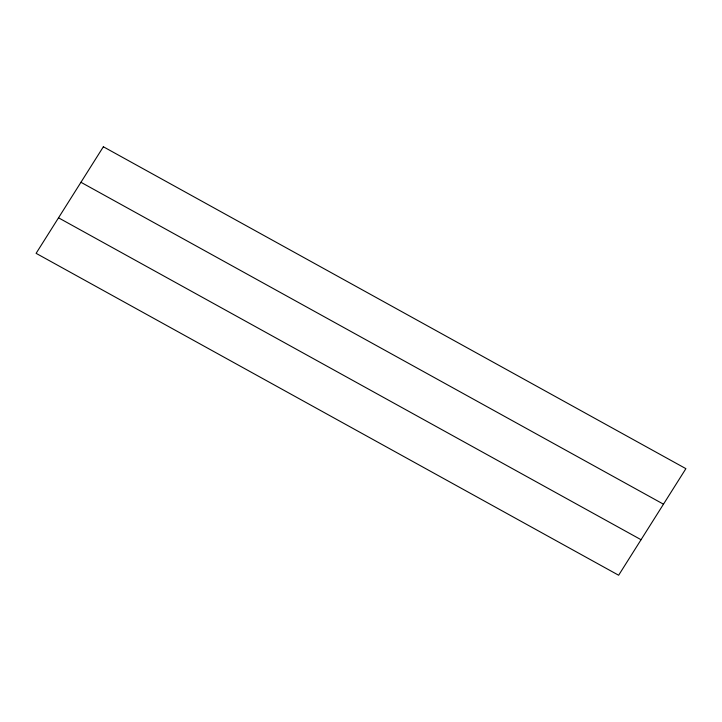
<?xml version="1.0" encoding="UTF-8"?>
<svg xmlns="http://www.w3.org/2000/svg" width="722" height="722" viewBox="0 0 722 722"><rect width="100%" height="100%" fill="white"/><g stroke="black" fill="none" stroke-linecap="round" stroke-linejoin="round"><path stroke-width="1.08" d="M80.945 182.287L663.482 504.191M58.518 217.809L641.055 539.713M103.363 146.765L36.1 253.341L618.637 575.235L685.9 468.659L103.363 146.765"/></g></svg>
